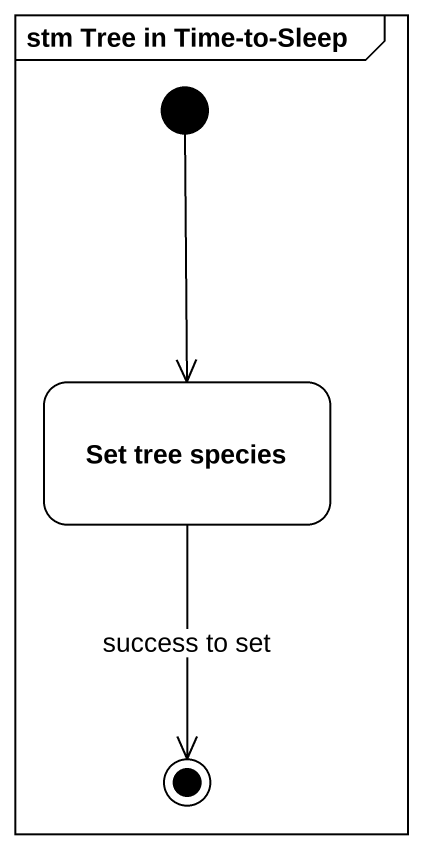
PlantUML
@startuml
mainframe stm Tree in Time-to-Sleep
hide empty description
state "Set tree species" as Set_tree_species
[*] --> Set_tree_species
Set_tree_species --> [*] : success to set
@enduml
